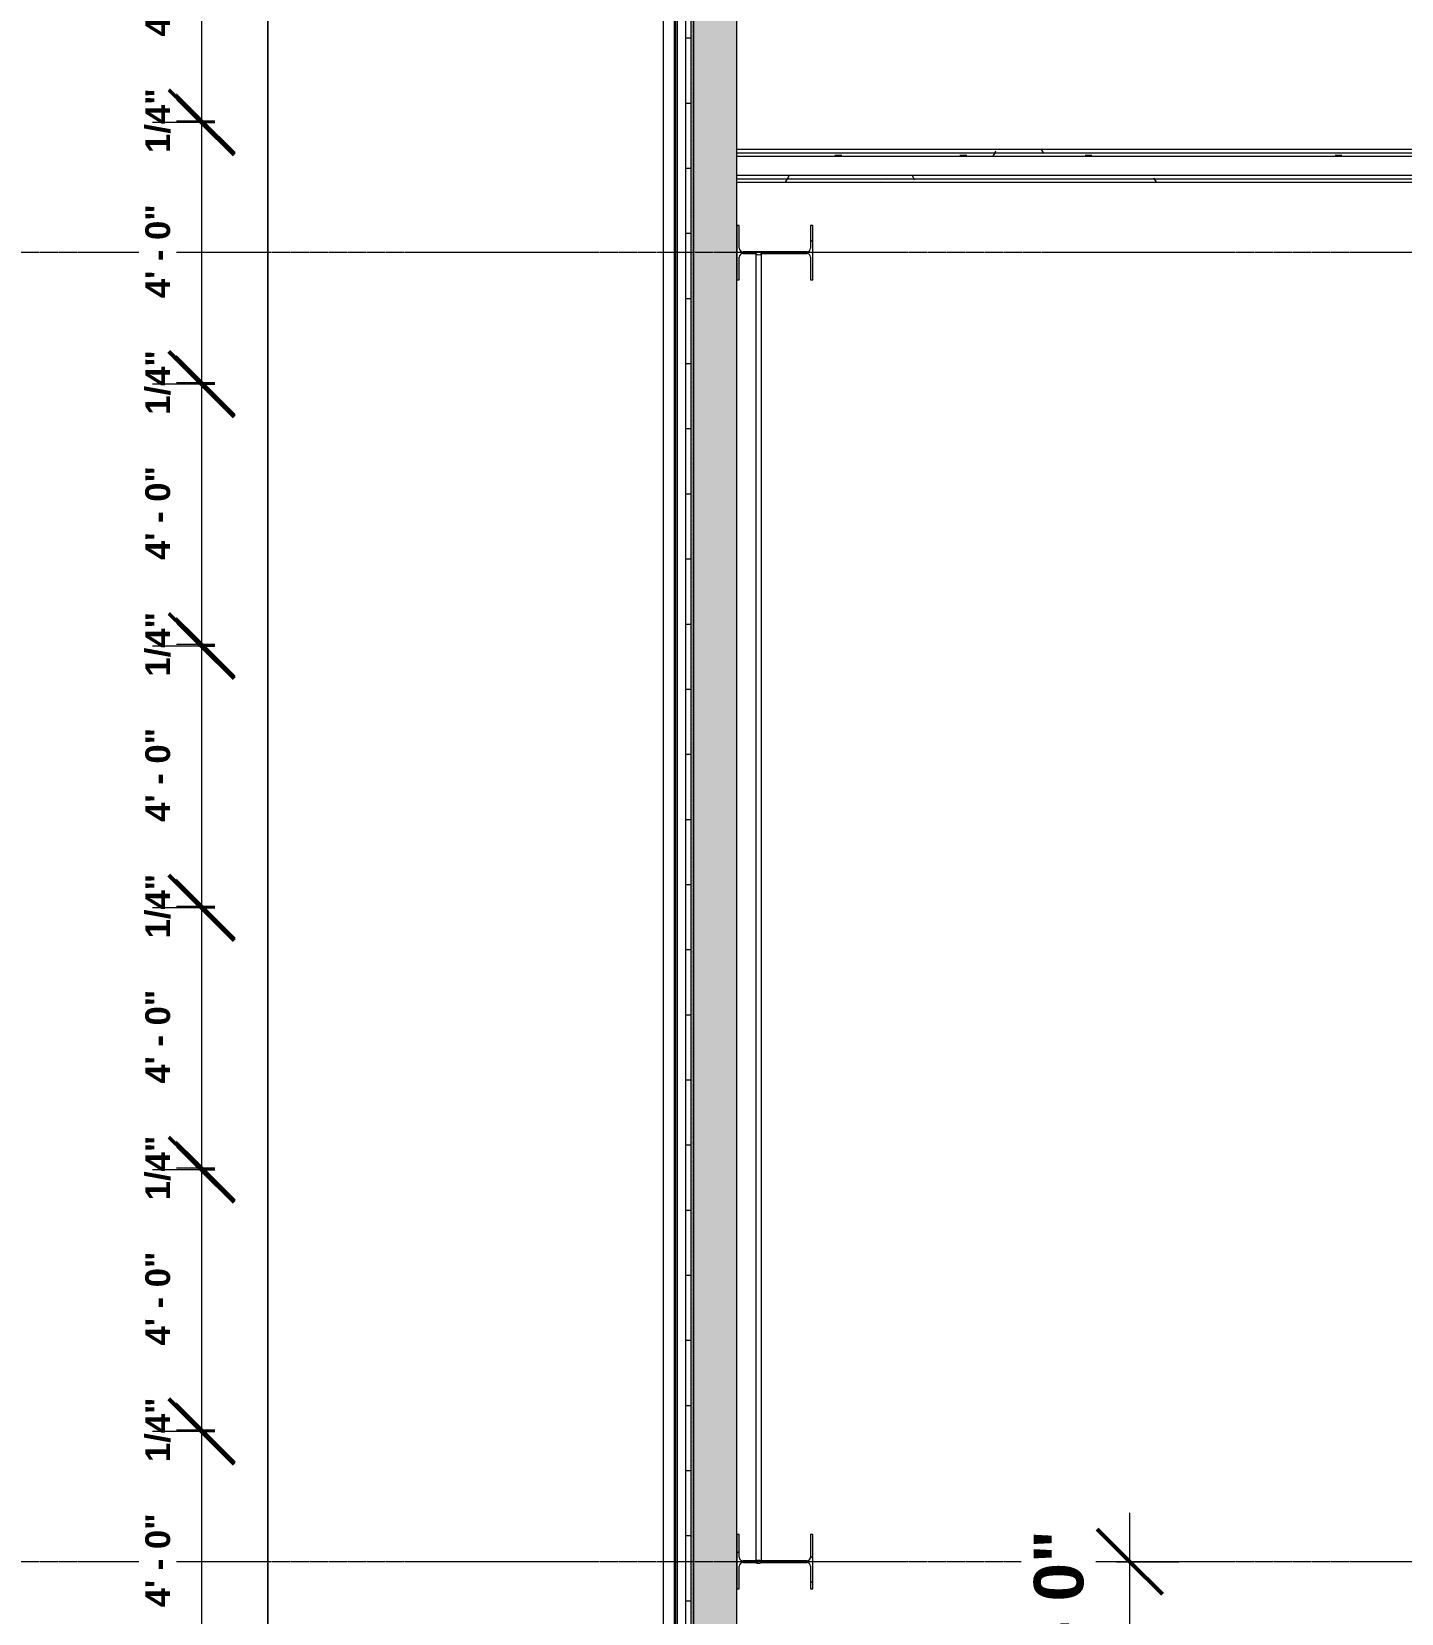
# Model space of a CAD drawing. Header units: inches. Extents: x 21592 to 24810, y -23179 to -20467.
# Drawn here: x 21939.7 to 22192.1, y -22118.3 to -21826.8 of the extents above; entities that cross this region are included whole.
import ezdxf

# ---------------------------------------------------------------- set-up
doc = ezdxf.new("R2010")
doc.units = ezdxf.units.IN
doc.header["$MEASUREMENT"] = 0
doc.linetypes.add('Grid Line 1_2_', pattern=[0.875, 0.5, -0.125, 0.125, -0.125])
for name, color, linetype, lineweight in [('A-ANNO-DIMS', 211, 'Continuous', 9), ('A-ANNO-DIMS-96', 211, 'Continuous', 9), ('A-SITE-SWLK', 140, 'Continuous', 140), ('A-WALL', 113, 'Continuous', 20), ('A-WALL-PATT', 111, 'Continuous', 50), ('C-TOPO', 7, 'Continuous', 20), ('I-WALL', 2, 'Continuous', 20), ('L-SITE-WALL', 31, 'Continuous', 20), ('S-BEAM', 12, 'Continuous', 20), ('S-COLS', 52, 'Continuous', 20), ('S-GRID', 1, 'Continuous', 9)]:
    doc.layers.add(name, color=color, linetype=linetype, lineweight=lineweight)
doc.styles.add('Arial_B', font='arialbd.ttf', dxfattribs={"height": 9.132806})
doc.styles.add('Arial_B_1', font='arialbd.ttf', dxfattribs={"height": 4.566403})
doc.dimstyles.new('OD_Dimension_1', dxfattribs={"dimscale": 12, "dimtxt": 9, "dimasz": 1, "dimexe": 0.75, "dimexo": 0.5, "dimgap": 0.5, "dimtad": 1, "dimdec": 4, "dimrnd": 0.0625, "dimzin": 3, "dimdsep": 46, "dimlunit": 4, "dimtxsty": 'Arial_B', "dimblk1": 'OBLIQUE', "dimblk2": 'OBLIQUE', "dimsah": 1, "dimcen": 0.09, "dimdle": 0.75, "dimazin": 0, "dimtfac": 1, "dimtdec": 4, "dimtix": 1, "dimtmove": 0, "dimatfit": 3, "dimfxl": 1, "dimtvp": 1, "dimtfill": 1, "dimfrac": 2, "dimtolj": 1, "dimtzin": 0, "dimlwd": 13, "dimlwe": 13, "dimarcsym": 2})
doc.dimstyles.new('OD_Dimension_2_4', dxfattribs={"dimscale": 12, "dimtxt": 4.5, "dimasz": 1, "dimexe": 0.75, "dimexo": 0.5, "dimgap": 0.375, "dimtad": 1, "dimdec": 4, "dimrnd": 0.0625, "dimzin": 3, "dimdsep": 46, "dimlunit": 4, "dimtxsty": 'Arial_B_1', "dimblk1": 'OBLIQUE', "dimblk2": 'OBLIQUE', "dimsah": 1, "dimcen": 0.09, "dimdle": 0.75, "dimazin": 0, "dimtfac": 1, "dimtdec": 4, "dimtix": 1, "dimtmove": 0, "dimatfit": 3, "dimfxl": 1, "dimtvp": 1, "dimtfill": 1, "dimfrac": 2, "dimtolj": 1, "dimtzin": 0, "dimlwd": 13, "dimlwe": 13, "dimarcsym": 2})
pattern_1 = [(45, (0, 0), (-9.503515, 9.503515), []), (45, (0, 14.4), (-9.503515, 9.503515), [])]
pattern_2 = [(0, (0, 0), (30.72, 7.68), [1.267, -21.773, 1.267, -21.773, -122.88]), (0, (0, 0), (30.72, 7.68), [-46.08, 1.267, -44.813, 1.267, -21.773, -53.76]), (0, (0, 0), (30.72, 7.68), [-115.2, 1.267, -14.093, 1.267, -37.133]), (120, (11.52, 3.84), (-22.0110751, 22.7643004), [1.267, -21.773, 1.267, -21.773, -122.88]), (120, (11.52, 3.84), (-22.0110751, 22.7643004), [-46.08, 1.267, -44.813, 1.267, -21.773, -53.76]), (120, (11.52, 3.84), (-22.0110751, 22.7643004), [-115.2, 1.267, -14.093, 1.267, -37.133]), (240, (15.36, 19.2), (-8.7089249, -30.4443004), [1.267, -21.773, 1.267, -21.773, -122.88]), (240, (15.36, 19.2), (-8.7089249, -30.4443004), [-46.08, 1.267, -44.813, 1.267, -21.773, -53.76]), (240, (15.36, 19.2), (-8.7089249, -30.4443004), [-115.2, 1.267, -14.093, 1.267, -37.133])]

# ---------------------------------------------------------------- blocks, each defined once
blk = doc.blocks.new('Struct_Xcel_Sports Complex_rvt-1-Enlarged First Floor Plan _West_')
at = {"layer": 'L-SITE-WALL', "color": 43, "lineweight": 13}
blk.add_line((22058.14, -22133.05), (22058.14, -21722.68), dxfattribs=at)
blk = doc.blocks.new('Round Bar - 1_-1267021-Enlarged First Floor Plan _West_')
at = {"layer": 'S-BEAM', "color": 43, "lineweight": 13}
for p, q in [((22073.14, -21867.69), (22073.14, -21988.94)), ((22074.14, -21988.94), (22074.14, -21867.69))]:
    blk.add_line(p, q, dxfattribs=at)
for centre, start_param, end_param in [((22073.64, -21867.69), 0, 3.141593), ((22073.64, -21867.69), 3.141593, 6.283185), ((22073.64, -22108.84), 3.616844, 5.733719)]:
    blk.add_ellipse(centre, major_axis=(0.5, 0), ratio=0.507473, start_param=start_param, end_param=end_param, dxfattribs=at)
blk = doc.blocks.new('Round Bar - 1_-1267063-Enlarged First Floor Plan _West_')
at = {"layer": 'S-BEAM', "color": 43, "lineweight": 13}
for p, q in [((22073.14, -21987.55), (22073.14, -22108.8)), ((22074.14, -22108.8), (22074.14, -21987.55))]:
    blk.add_line(p, q, dxfattribs=at)
for centre, start_param, end_param in [((22073.64, -21867.65), 1.451587, 1.690005), ((22073.64, -22108.8), 0, 3.141593), ((22073.64, -22108.8), 3.141593, 6.283185)]:
    blk.add_ellipse(centre, major_axis=(0.5, 0), ratio=0.507473, start_param=start_param, end_param=end_param, dxfattribs=at)
blk = doc.blocks.new('DIMBLOCK59-Enlarged First Floor Plan _West_')
at = {"layer": 'A-ANNO-DIMS-96', "lineweight": 13}
for p, q in [((22142.05, -22141.8), (22142.05, -22099.8)), ((22139.56, -22108.8), (22151.05, -22108.8)), ((22142.05, -22108.8), (22139.56, -22108.8)), ((22075.64, -22132.8), (22151.05, -22132.8)), ((22142.05, -22132.8), (22075.64, -22132.8))]:
    blk.add_line(p, q, dxfattribs=at)
at = {"layer": 'A-ANNO-DIMS-96', "lineweight": 50}
for p, q in [((22142.05, -22108.8), (22136.05, -22102.8)), ((22142.05, -22108.8), (22148.05, -22114.8)), ((22142.05, -22132.8), (22136.05, -22126.8)), ((22142.05, -22132.8), (22148.05, -22138.8))]:
    blk.add_line(p, q, dxfattribs=at)
at = {"layer": 'A-ANNO-DIMS-96', "color": 0, "lineweight": 13, "insert": (22124.35, -22137.59), "char_height": 9.133, "width": 40.2857, "attachment_point": 1, "rotation": 90, "line_spacing_factor": 0.938532, "style": 'Arial_B', "bg_fill": 3, "box_fill_scale": 1.25, "bg_fill_color": 0, "bg_fill_transparency": 0}
blk.add_mtext('2\' - 0"', dxfattribs=at)
blk = doc.blocks.new('_Oblique')
at = {"color": 0, "linetype": 'ByBlock', "lineweight": -2}
blk.add_line((-0.5, -0.5), (0.5, 0.5), dxfattribs=at)
blk = doc.blocks.new('DIMBLOCK163-Enlarged First Floor Plan _West_')
at = {"layer": 'A-ANNO-DIMS-96', "lineweight": 50}
for p, q in [((21970.98, -21795.3), (21964.98, -21789.3)), ((21970.98, -21795.3), (21976.98, -21801.3)), ((21970.98, -21843.3), (21964.98, -21837.3)), ((21970.98, -21843.3), (21976.98, -21849.3))]:
    blk.add_line(p, q, dxfattribs=at)
at = {"layer": 'A-ANNO-DIMS-96', "lineweight": 13}
for p, q in [((21973.46, -21795.3), (21961.98, -21795.3)), ((21970.98, -21795.3), (21970.98, -21843.3)), ((21970.98, -21795.3), (21973.46, -21795.3)), ((21973.46, -21843.3), (21961.98, -21843.3)), ((21970.98, -21843.3), (21973.46, -21843.3))]:
    blk.add_line(p, q, dxfattribs=at)
at = {"layer": 'A-ANNO-DIMS-96', "color": 0, "lineweight": 13, "insert": (21960.63, -21827.7), "char_height": 4.566, "width": 20.1429, "attachment_point": 1, "rotation": 90, "line_spacing_factor": 0.938532, "style": 'Arial_B_1', "bg_fill": 3, "box_fill_scale": 1.25, "bg_fill_color": 0, "bg_fill_transparency": 0}
blk.add_mtext('4\' - 0"', dxfattribs=at)
blk = doc.blocks.new('DIMBLOCK164-Enlarged First Floor Plan _West_')
at = {"layer": 'A-ANNO-DIMS-96', "lineweight": 50}
for p, q in [((21970.98, -21843.3), (21964.98, -21837.3)), ((21970.98, -21843.55), (21964.98, -21837.55)), ((21970.98, -21843.3), (21976.98, -21849.3)), ((21970.98, -21843.55), (21976.98, -21849.55))]:
    blk.add_line(p, q, dxfattribs=at)
at = {"layer": 'A-ANNO-DIMS-96', "lineweight": 13}
for p, q in [((21973.46, -21843.3), (21961.98, -21843.3)), ((21973.46, -21843.55), (21961.98, -21843.55)), ((21970.98, -21843.3), (21970.98, -21843.55)), ((21970.98, -21843.3), (21973.46, -21843.3)), ((21970.98, -21843.55), (21973.46, -21843.55))]:
    blk.add_line(p, q, dxfattribs=at)
at = {"layer": 'A-ANNO-DIMS-96', "color": 0, "lineweight": 13, "insert": (21960.63, -21849.18), "char_height": 4.566, "width": 13.8, "attachment_point": 1, "rotation": 90, "line_spacing_factor": 0.938532, "style": 'Arial_B_1', "bg_fill": 3, "box_fill_scale": 1.25, "bg_fill_color": 0, "bg_fill_transparency": 0}
blk.add_mtext('1/4"', dxfattribs=at)
blk = doc.blocks.new('DIMBLOCK165-Enlarged First Floor Plan _West_')
at = {"layer": 'A-ANNO-DIMS-96', "lineweight": 50}
for p, q in [((21970.98, -21843.55), (21964.98, -21837.55)), ((21970.98, -21843.55), (21976.98, -21849.55)), ((21970.98, -21891.55), (21964.98, -21885.55)), ((21970.98, -21891.55), (21976.98, -21897.55))]:
    blk.add_line(p, q, dxfattribs=at)
at = {"layer": 'A-ANNO-DIMS-96', "lineweight": 13}
for p, q in [((21973.46, -21843.55), (21961.98, -21843.55)), ((21970.98, -21843.55), (21970.98, -21891.55)), ((21970.98, -21843.55), (21973.46, -21843.55)), ((21973.46, -21891.55), (21961.98, -21891.55)), ((21970.98, -21891.55), (21973.46, -21891.55))]:
    blk.add_line(p, q, dxfattribs=at)
at = {"layer": 'A-ANNO-DIMS-96', "color": 0, "lineweight": 13, "insert": (21960.63, -21875.95), "char_height": 4.566, "width": 20.1429, "attachment_point": 1, "rotation": 90, "line_spacing_factor": 0.938532, "style": 'Arial_B_1', "bg_fill": 3, "box_fill_scale": 1.25, "bg_fill_color": 0, "bg_fill_transparency": 0}
blk.add_mtext('4\' - 0"', dxfattribs=at)
blk = doc.blocks.new('DIMBLOCK166-Enlarged First Floor Plan _West_')
at = {"layer": 'A-ANNO-DIMS-96', "lineweight": 50}
for p, q in [((21970.98, -21891.55), (21964.98, -21885.55)), ((21970.98, -21891.8), (21964.98, -21885.8)), ((21970.98, -21891.55), (21976.98, -21897.55)), ((21970.98, -21891.8), (21976.98, -21897.8))]:
    blk.add_line(p, q, dxfattribs=at)
at = {"layer": 'A-ANNO-DIMS-96', "lineweight": 13}
for p, q in [((21973.46, -21891.55), (21961.98, -21891.55)), ((21973.46, -21891.8), (21961.98, -21891.8)), ((21970.98, -21891.55), (21970.98, -21891.8)), ((21970.98, -21891.55), (21973.46, -21891.55)), ((21970.98, -21891.8), (21973.46, -21891.8))]:
    blk.add_line(p, q, dxfattribs=at)
at = {"layer": 'A-ANNO-DIMS-96', "color": 0, "lineweight": 13, "insert": (21960.63, -21897.43), "char_height": 4.566, "width": 13.8, "attachment_point": 1, "rotation": 90, "line_spacing_factor": 0.938532, "style": 'Arial_B_1', "bg_fill": 3, "box_fill_scale": 1.25, "bg_fill_color": 0, "bg_fill_transparency": 0}
blk.add_mtext('1/4"', dxfattribs=at)
blk = doc.blocks.new('DIMBLOCK167-Enlarged First Floor Plan _West_')
at = {"layer": 'A-ANNO-DIMS-96', "lineweight": 50}
for p, q in [((21970.98, -21891.8), (21964.98, -21885.8)), ((21970.98, -21891.8), (21976.98, -21897.8)), ((21970.98, -21939.8), (21964.98, -21933.8)), ((21970.98, -21939.8), (21976.98, -21945.8))]:
    blk.add_line(p, q, dxfattribs=at)
at = {"layer": 'A-ANNO-DIMS-96', "lineweight": 13}
for p, q in [((21973.46, -21891.8), (21961.98, -21891.8)), ((21970.98, -21891.8), (21970.98, -21939.8)), ((21970.98, -21891.8), (21973.46, -21891.8)), ((21973.46, -21939.8), (21961.98, -21939.8)), ((21970.98, -21939.8), (21973.46, -21939.8))]:
    blk.add_line(p, q, dxfattribs=at)
at = {"layer": 'A-ANNO-DIMS-96', "color": 0, "lineweight": 13, "insert": (21960.63, -21924.2), "char_height": 4.566, "width": 20.1429, "attachment_point": 1, "rotation": 90, "line_spacing_factor": 0.938532, "style": 'Arial_B_1', "bg_fill": 3, "box_fill_scale": 1.25, "bg_fill_color": 0, "bg_fill_transparency": 0}
blk.add_mtext('4\' - 0"', dxfattribs=at)
blk = doc.blocks.new('DIMBLOCK168-Enlarged First Floor Plan _West_')
at = {"layer": 'A-ANNO-DIMS-96', "lineweight": 50}
for p, q in [((21970.98, -21939.8), (21964.98, -21933.8)), ((21970.98, -21940.05), (21964.98, -21934.05)), ((21970.98, -21939.8), (21976.98, -21945.8)), ((21970.98, -21940.05), (21976.98, -21946.05))]:
    blk.add_line(p, q, dxfattribs=at)
at = {"layer": 'A-ANNO-DIMS-96', "lineweight": 13}
for p, q in [((21973.46, -21939.8), (21961.98, -21939.8)), ((21973.46, -21940.05), (21961.98, -21940.05)), ((21970.98, -21939.8), (21970.98, -21940.05)), ((21970.98, -21939.8), (21973.46, -21939.8)), ((21970.98, -21940.05), (21973.46, -21940.05))]:
    blk.add_line(p, q, dxfattribs=at)
at = {"layer": 'A-ANNO-DIMS-96', "color": 0, "lineweight": 13, "insert": (21960.63, -21945.68), "char_height": 4.566, "width": 13.8, "attachment_point": 1, "rotation": 90, "line_spacing_factor": 0.938532, "style": 'Arial_B_1', "bg_fill": 3, "box_fill_scale": 1.25, "bg_fill_color": 0, "bg_fill_transparency": 0}
blk.add_mtext('1/4"', dxfattribs=at)
blk = doc.blocks.new('DIMBLOCK169-Enlarged First Floor Plan _West_')
at = {"layer": 'A-ANNO-DIMS-96', "lineweight": 50}
for p, q in [((21970.98, -21940.05), (21964.98, -21934.05)), ((21970.98, -21940.05), (21976.98, -21946.05)), ((21970.98, -21988.05), (21964.98, -21982.05)), ((21970.98, -21988.05), (21976.98, -21994.05))]:
    blk.add_line(p, q, dxfattribs=at)
at = {"layer": 'A-ANNO-DIMS-96', "lineweight": 13}
for p, q in [((21973.46, -21940.05), (21961.98, -21940.05)), ((21970.98, -21940.05), (21970.98, -21988.05)), ((21970.98, -21940.05), (21973.46, -21940.05)), ((21973.46, -21988.05), (21961.98, -21988.05)), ((21970.98, -21988.05), (21973.46, -21988.05))]:
    blk.add_line(p, q, dxfattribs=at)
at = {"layer": 'A-ANNO-DIMS-96', "color": 0, "lineweight": 13, "insert": (21960.63, -21972.45), "char_height": 4.566, "width": 20.1429, "attachment_point": 1, "rotation": 90, "line_spacing_factor": 0.938532, "style": 'Arial_B_1', "bg_fill": 3, "box_fill_scale": 1.25, "bg_fill_color": 0, "bg_fill_transparency": 0}
blk.add_mtext('4\' - 0"', dxfattribs=at)
blk = doc.blocks.new('DIMBLOCK170-Enlarged First Floor Plan _West_')
at = {"layer": 'A-ANNO-DIMS-96', "lineweight": 50}
for p, q in [((21970.98, -21988.05), (21964.98, -21982.05)), ((21970.98, -21988.3), (21964.98, -21982.3)), ((21970.98, -21988.05), (21976.98, -21994.05)), ((21970.98, -21988.3), (21976.98, -21994.3))]:
    blk.add_line(p, q, dxfattribs=at)
at = {"layer": 'A-ANNO-DIMS-96', "lineweight": 13}
for p, q in [((21973.46, -21988.05), (21961.98, -21988.05)), ((21973.46, -21988.3), (21961.98, -21988.3)), ((21970.98, -21988.05), (21970.98, -21988.3)), ((21970.98, -21988.05), (21973.46, -21988.05)), ((21970.98, -21988.3), (21973.46, -21988.3))]:
    blk.add_line(p, q, dxfattribs=at)
at = {"layer": 'A-ANNO-DIMS-96', "color": 0, "lineweight": 13, "insert": (21960.63, -21993.93), "char_height": 4.566, "width": 13.8, "attachment_point": 1, "rotation": 90, "line_spacing_factor": 0.938532, "style": 'Arial_B_1', "bg_fill": 3, "box_fill_scale": 1.25, "bg_fill_color": 0, "bg_fill_transparency": 0}
blk.add_mtext('1/4"', dxfattribs=at)
blk = doc.blocks.new('DIMBLOCK171-Enlarged First Floor Plan _West_')
at = {"layer": 'A-ANNO-DIMS-96', "lineweight": 50}
for p, q in [((21970.98, -21988.3), (21964.98, -21982.3)), ((21970.98, -21988.3), (21976.98, -21994.3)), ((21970.98, -22036.3), (21964.98, -22030.3)), ((21970.98, -22036.3), (21976.98, -22042.3))]:
    blk.add_line(p, q, dxfattribs=at)
at = {"layer": 'A-ANNO-DIMS-96', "lineweight": 13}
for p, q in [((21973.46, -21988.3), (21961.98, -21988.3)), ((21970.98, -21988.3), (21970.98, -22036.3)), ((21970.98, -21988.3), (21973.46, -21988.3)), ((21973.46, -22036.3), (21961.98, -22036.3)), ((21970.98, -22036.3), (21973.46, -22036.3))]:
    blk.add_line(p, q, dxfattribs=at)
at = {"layer": 'A-ANNO-DIMS-96', "color": 0, "lineweight": 13, "insert": (21960.63, -22020.7), "char_height": 4.566, "width": 20.1429, "attachment_point": 1, "rotation": 90, "line_spacing_factor": 0.938532, "style": 'Arial_B_1', "bg_fill": 3, "box_fill_scale": 1.25, "bg_fill_color": 0, "bg_fill_transparency": 0}
blk.add_mtext('4\' - 0"', dxfattribs=at)
blk = doc.blocks.new('DIMBLOCK172-Enlarged First Floor Plan _West_')
at = {"layer": 'A-ANNO-DIMS-96', "lineweight": 50}
for p, q in [((21970.98, -22036.3), (21964.98, -22030.3)), ((21970.98, -22036.55), (21964.98, -22030.55)), ((21970.98, -22036.3), (21976.98, -22042.3)), ((21970.98, -22036.55), (21976.98, -22042.55))]:
    blk.add_line(p, q, dxfattribs=at)
at = {"layer": 'A-ANNO-DIMS-96', "lineweight": 13}
for p, q in [((21973.46, -22036.3), (21961.98, -22036.3)), ((21970.98, -22036.3), (21970.98, -22036.55)), ((21970.98, -22036.3), (21973.46, -22036.3)), ((21973.46, -22036.55), (21961.98, -22036.55)), ((21970.98, -22036.55), (21973.46, -22036.55))]:
    blk.add_line(p, q, dxfattribs=at)
at = {"layer": 'A-ANNO-DIMS-96', "color": 0, "lineweight": 13, "insert": (21960.63, -22042.18), "char_height": 4.566, "width": 13.8, "attachment_point": 1, "rotation": 90, "line_spacing_factor": 0.938532, "style": 'Arial_B_1', "bg_fill": 3, "box_fill_scale": 1.25, "bg_fill_color": 0, "bg_fill_transparency": 0}
blk.add_mtext('1/4"', dxfattribs=at)
blk = doc.blocks.new('DIMBLOCK173-Enlarged First Floor Plan _West_')
at = {"layer": 'A-ANNO-DIMS-96', "lineweight": 50}
for p, q in [((21970.98, -22036.55), (21964.98, -22030.55)), ((21970.98, -22036.55), (21976.98, -22042.55)), ((21970.98, -22084.55), (21964.98, -22078.55)), ((21970.98, -22084.55), (21976.98, -22090.55))]:
    blk.add_line(p, q, dxfattribs=at)
at = {"layer": 'A-ANNO-DIMS-96', "lineweight": 13}
for p, q in [((21973.46, -22036.55), (21961.98, -22036.55)), ((21970.98, -22036.55), (21970.98, -22084.55)), ((21970.98, -22036.55), (21973.46, -22036.55)), ((21973.46, -22084.55), (21961.98, -22084.55)), ((21970.98, -22084.55), (21973.46, -22084.55))]:
    blk.add_line(p, q, dxfattribs=at)
at = {"layer": 'A-ANNO-DIMS-96', "color": 0, "lineweight": 13, "insert": (21960.63, -22068.95), "char_height": 4.566, "width": 20.1429, "attachment_point": 1, "rotation": 90, "line_spacing_factor": 0.938532, "style": 'Arial_B_1', "bg_fill": 3, "box_fill_scale": 1.25, "bg_fill_color": 0, "bg_fill_transparency": 0}
blk.add_mtext('4\' - 0"', dxfattribs=at)
blk = doc.blocks.new('DIMBLOCK174-Enlarged First Floor Plan _West_')
at = {"layer": 'A-ANNO-DIMS-96', "lineweight": 50}
for p, q in [((21970.98, -22084.55), (21964.98, -22078.55)), ((21970.98, -22084.8), (21964.98, -22078.8)), ((21970.98, -22084.55), (21976.98, -22090.55)), ((21970.98, -22084.8), (21976.98, -22090.8))]:
    blk.add_line(p, q, dxfattribs=at)
at = {"layer": 'A-ANNO-DIMS-96', "lineweight": 13}
for p, q in [((21973.46, -22084.55), (21961.98, -22084.55)), ((21973.46, -22084.8), (21961.98, -22084.8)), ((21970.98, -22084.55), (21970.98, -22084.8)), ((21970.98, -22084.55), (21973.46, -22084.55)), ((21970.98, -22084.8), (21973.46, -22084.8))]:
    blk.add_line(p, q, dxfattribs=at)
at = {"layer": 'A-ANNO-DIMS-96', "color": 0, "lineweight": 13, "insert": (21960.63, -22090.43), "char_height": 4.566, "width": 13.8, "attachment_point": 1, "rotation": 90, "line_spacing_factor": 0.938532, "style": 'Arial_B_1', "bg_fill": 3, "box_fill_scale": 1.25, "bg_fill_color": 0, "bg_fill_transparency": 0}
blk.add_mtext('1/4"', dxfattribs=at)
blk = doc.blocks.new('DIMBLOCK175-Enlarged First Floor Plan _West_')
at = {"layer": 'A-ANNO-DIMS-96', "lineweight": 50}
for p, q in [((21970.98, -22084.8), (21964.98, -22078.8)), ((21970.98, -22084.8), (21976.98, -22090.8)), ((21970.98, -22132.8), (21964.98, -22126.8)), ((21970.98, -22132.8), (21976.98, -22138.8))]:
    blk.add_line(p, q, dxfattribs=at)
at = {"layer": 'A-ANNO-DIMS-96', "lineweight": 13}
for p, q in [((21973.46, -22084.8), (21961.98, -22084.8)), ((21970.98, -22084.8), (21970.98, -22132.8)), ((21970.98, -22084.8), (21973.46, -22084.8)), ((21973.46, -22132.8), (21961.98, -22132.8)), ((21970.98, -22132.8), (21973.46, -22132.8))]:
    blk.add_line(p, q, dxfattribs=at)
at = {"layer": 'A-ANNO-DIMS-96', "color": 0, "lineweight": 13, "insert": (21960.63, -22117.2), "char_height": 4.566, "width": 20.1429, "attachment_point": 1, "rotation": 90, "line_spacing_factor": 0.938532, "style": 'Arial_B_1', "bg_fill": 3, "box_fill_scale": 1.25, "bg_fill_color": 0, "bg_fill_transparency": 0}
blk.add_mtext('4\' - 0"', dxfattribs=at)

msp = doc.modelspace()

# ---------------------------------------------------------------- hatches: boundary and pattern name
at = {"layer": 'A-WALL-PATT', "lineweight": 9}
h = msp.add_hatch(dxfattribs=at)
h.set_pattern_fill('FP_10', color=8, style=0, pattern_type=2)
h.set_pattern_definition([(0, (0, 0), (0, 12), []), (90, (0, 0), (-12, 7e-16), [])])
h.paths.add_polyline_path([(22061.14023, -22132.80281), (22061.14023, -21722.92781), (22060.14023, -21722.92781), (22060.14023, -22132.80281)], flags=0)
h = msp.add_hatch(dxfattribs=at)
h.set_pattern_fill('FP_9', color=8, style=0, pattern_type=2)
h.set_pattern_definition([(0, (0, 0), (15.36, 3.84), [1.267, -10.253, 1.267, -10.253, -61.44]), (0, (0, 0), (15.36, 3.84), [-23.04, 1.267, -21.773, 1.267, -10.253, -26.88]), (0, (0, 0), (15.36, 3.84), [-57.6, 1.267, -6.413, 1.267, -17.933]), (120, (5.76, 1.92), (-11.00553755, 11.3821502), [1.267, -10.253, 1.267, -10.253, -61.44]), (120, (5.76, 1.92), (-11.00553755, 11.3821502), [-23.04, 1.267, -21.773, 1.267, -10.253, -26.88]), (120, (5.76, 1.92), (-11.00553755, 11.3821502), [-57.6, 1.267, -6.413, 1.267, -17.933]), (240, (7.68, 9.6), (-4.35446245, -15.2221502), [1.267, -10.253, 1.267, -10.253, -61.44]), (240, (7.68, 9.6), (-4.35446245, -15.2221502), [-23.04, 1.267, -21.773, 1.267, -10.253, -26.88]), (240, (7.68, 9.6), (-4.35446245, -15.2221502), [-57.6, 1.267, -6.413, 1.267, -17.933])])
h.paths.add_polyline_path([(22061.14023, -22132.80281), (22061.64023, -22132.80281), (22061.64023, -21722.92781), (22061.14023, -21722.92781), (22061.14023, -22123.73567)], flags=0)
h = msp.add_hatch(dxfattribs=at)
h.set_pattern_fill('FP_7', color=8, style=0, pattern_type=2)
h.set_pattern_definition([(161.57, (0.48, 0.48), (-3.839953776, -1.544e-05), [0, -27.322, 3.034, 0]), (18.43, (-0.48, 0.48), (-3.839953776, 1.544e-05), [0, -27.322, 3.034, 0]), (108.43, (0.48, 0.48), (1.919622, -9.60052459), [9.106, -21.25]), (71.57, (-0.48, 0.48), (1.919622, 9.60052459), [9.106, -21.25])])
h.paths.add_polyline_path([(22069.64023, -22132.80281), (22069.64023, -21722.92781), (22061.64023, -21722.92781), (22061.64023, -22132.80281)], flags=0)
h = msp.add_hatch(dxfattribs=at)
h.set_pattern_fill('FP_11', color=8, style=0, pattern_type=2)
h.set_pattern_definition(pattern_2)
h.paths.add_polyline_path([(22780.63923, -21849.17781), (22780.63923, -21848.55281), (22069.64023, -21848.55281), (22069.64023, -21849.17781), (22755.74854, -21849.17781)], flags=0)
h = msp.add_hatch(dxfattribs=at)
h.set_pattern_fill('FP_11', color=8, style=0, pattern_type=2)
h.set_pattern_definition(pattern_2)
h.paths.add_polyline_path([(22780.63923, -21849.80281), (22780.63923, -21849.17781), (22069.64023, -21849.17781), (22069.64023, -21849.80281), (22755.74854, -21849.80281)], flags=0)
h = msp.add_hatch(dxfattribs=at)
h.set_pattern_fill('FP_11', color=8, style=0, pattern_type=2)
h.set_pattern_definition(pattern_2)
h.paths.add_polyline_path([(22780.63923, -21853.92781), (22780.63923, -21853.30281), (22069.64023, -21853.30281), (22069.64023, -21853.92781), (22755.74854, -21853.92781)], flags=0)
h = msp.add_hatch(dxfattribs=at)
h.set_pattern_fill('FP_11', color=8, style=0, pattern_type=2)
h.set_pattern_definition(pattern_2)
h.paths.add_polyline_path([(22780.63923, -21854.55281), (22780.63923, -21853.92781), (22069.64023, -21853.92781), (22069.64023, -21854.55281), (22755.74854, -21854.55281)], flags=0)
at = {"layer": 'S-COLS', "lineweight": 9}
h = msp.add_hatch(dxfattribs=at)
h.set_pattern_fill('FP_6', color=8, style=0, pattern_type=2)
h.set_pattern_definition(pattern_1)
h.paths.add_polyline_path([(22070.07382, -21872.55281), (22070.07382, -21868.38875), (22070.27633, -21867.89985), (22070.76523, -21867.69734), (22073.16946, -21867.65769), (22073.28667, -21867.51408), (22073.64023, -21867.43977), (22073.99378, -21867.51408), (22074.14336, -21867.69734), (22082.51523, -21867.69734), (22083.00412, -21867.89985), (22083.20663, -21868.38875), (22083.20663, -21872.55281), (22083.64023, -21872.55281), (22083.64023, -21862.55281), (22083.20663, -21862.55281), (22083.20663, -21866.71687), (22083.00412, -21867.20577), (22082.51523, -21867.40828), (22070.76523, -21867.40828), (22070.27633, -21867.20577), (22070.07382, -21866.71687), (22070.07382, -21862.55281), (22069.64023, -21862.55281), (22069.64023, -21872.55281)], flags=0)
h = msp.add_hatch(dxfattribs=at)
h.set_pattern_fill('FP_6', color=8, style=0, pattern_type=2)
h.set_pattern_definition(pattern_1)
h.paths.add_polyline_path([(22070.07382, -22113.80281), (22070.07382, -22109.63875), (22070.27633, -22109.14985), (22070.76523, -22108.94734), (22073.26375, -22108.94734), (22073.14023, -22108.76019), (22073.14023, -22108.65828), (22070.76523, -22108.65828), (22070.27633, -22108.45577), (22070.07382, -22107.96687), (22070.07382, -22103.80281), (22069.64023, -22103.80281), (22069.64023, -22113.80281)], flags=0)
h.paths.add_polyline_path([(22083.20663, -22113.80281), (22083.64023, -22113.80281), (22083.64023, -22103.80281), (22083.20663, -22103.80281), (22083.20663, -22107.96687), (22083.00412, -22108.45577), (22082.51523, -22108.65828), (22074.14023, -22108.65828), (22074.11099, -22108.83182), (22074.067, -22108.94734), (22082.51523, -22108.94734), (22083.00412, -22109.14985), (22083.20663, -22109.63875)], flags=0)

# ---------------------------------------------------------------- linework, layer by layer
at = {"layer": 'A-SITE-SWLK', "color": 43, "lineweight": 13}
msp.add_line((21983.23523, -21722.92781), (21983.23523, -22133.05281), dxfattribs=at)
at = {"layer": 'A-WALL', "color": 7}
for p, q in [((22058.32773, -21722.92781), (22058.32773, -22132.80281)), ((22058.64023, -21722.92781), (22058.64023, -22132.80281)), ((22060.14023, -21722.92781), (22060.14023, -22132.80281)), ((22061.14023, -21722.92781), (22061.14023, -22132.80281)), ((22061.64023, -21722.92781), (22061.64023, -22132.80281)), ((22069.64023, -22132.80281), (22069.64023, -21722.92781)), ((22069.64023, -21849.17781), (22780.63923, -21849.17781)), ((22069.64023, -21849.80281), (22780.63923, -21849.80281)), ((22069.64023, -21853.30281), (22780.63923, -21853.30281)), ((22069.64023, -21853.92781), (22780.63923, -21853.92781))]:
    msp.add_line(p, q, dxfattribs=at)
at = {"layer": 'C-TOPO', "color": 43, "lineweight": 13}
for p, q in [((21983.23535, -21722.92822), (21983.23535, -22133.05225)), ((21983.23535, -22133.05225), (21983.23535, -21722.92822))]:
    msp.add_line(p, q, dxfattribs=at)
at = {"layer": 'I-WALL', "color": 7}
for p, q in [((22780.63923, -21848.55281), (22069.64023, -21848.55281)), ((22069.64023, -21854.55281), (22780.63923, -21854.55281))]:
    msp.add_line(p, q, dxfattribs=at)
at = {"layer": 'L-SITE-WALL', "color": 43, "lineweight": 13}
for p, q in [((22056.14023, -22800.80281), (22056.14023, -20889.55281)), ((22058.14023, -21722.67781), (22058.14023, -22133.05281))]:
    msp.add_line(p, q, dxfattribs=at)
at = {"layer": 'S-COLS', "color": 7}
for p, q in [((22070.07382, -21862.55281), (22069.64023, -21862.55281)), ((22069.64023, -21862.55281), (22069.64023, -21872.55281)), ((22070.07382, -21866.71687), (22070.07382, -21862.55281)), ((22083.64023, -21862.55281), (22083.20663, -21862.55281)), ((22083.20663, -21862.55281), (22083.20663, -21866.71687)), ((22083.64023, -21872.55281), (22083.64023, -21862.55281)), ((22070.07382, -21872.55281), (22070.07382, -21868.38875)), ((22082.51523, -21867.40828), (22070.76523, -21867.40828)), ((22070.76523, -21867.69734), (22073.14336, -21867.69734)), ((22074.13709, -21867.69734), (22082.51523, -21867.69734)), ((22083.20663, -21868.38875), (22083.20663, -21872.55281)), ((22069.64023, -21872.55281), (22070.07382, -21872.55281)), ((22083.20663, -21872.55281), (22083.64023, -21872.55281)), ((22070.07382, -22103.80281), (22069.64023, -22103.80281)), ((22069.64023, -22103.80281), (22069.64023, -22113.80281)), ((22070.07382, -22107.96687), (22070.07382, -22103.80281)), ((22083.64023, -22103.80281), (22083.20663, -22103.80281)), ((22083.20663, -22103.80281), (22083.20663, -22107.96687)), ((22083.64023, -22113.80281), (22083.64023, -22103.80281)), ((22073.14023, -22108.65828), (22070.76523, -22108.65828)), ((22070.76523, -22108.94734), (22073.26375, -22108.94734)), ((22074.0167, -22108.94734), (22082.51523, -22108.94734)), ((22082.51523, -22108.65828), (22074.14023, -22108.65828)), ((22070.07382, -22113.80281), (22070.07382, -22109.63875)), ((22083.20663, -22109.63875), (22083.20663, -22113.80281)), ((22069.64023, -22113.80281), (22070.07382, -22113.80281)), ((22083.20663, -22113.80281), (22083.64023, -22113.80281))]:
    msp.add_line(p, q, dxfattribs=at)
for centre, start, end in [((22070.76523, -21866.71687), 180, 270), ((22082.51523, -21866.71687), 270, 0), ((22070.76523, -21868.38875), 90, 180), ((22082.51523, -21868.38875), 0, 90), ((22070.76523, -22107.96687), 180, 270), ((22070.76523, -22109.63875), 90, 180), ((22082.51523, -22107.96687), 270, 0), ((22082.51523, -22109.63875), 0, 90)]:
    msp.add_arc(centre, 0.69141, start, end, dxfattribs=at)
at = {"layer": 'S-GRID', "linetype": 'Grid Line 1_2_'}
for p, q in [((22069.64023, -23049.14903), (22069.64023, -20633.37408)), ((22061.64023, -22969.76788), (22061.64023, -20681.37408)), ((24479.10753, -21867.55281), (21657.56096, -21867.55281)), ((24742.78907, -21867.55281), (21790.20666, -21867.55281)), ((24479.10753, -22108.80281), (21657.56096, -22108.80281)), ((24742.78907, -22108.80281), (21790.20666, -22108.80281))]:
    msp.add_line(p, q, dxfattribs=at)

# ---------------------------------------------------------------- block references
at = {"layer": 'S-BEAM', "color": 43, "lineweight": 13}
for name in ['Round Bar - 1_-1267063-Enlarged First Floor Plan _West_', 'Round Bar - 1_-1267021-Enlarged First Floor Plan _West_']:
    msp.add_blockref(name, (0, 0), dxfattribs=at)

# ---------------------------------------------------------------- dimensions: what is measured, and where the dimension line sits
at = {"layer": 'A-ANNO-DIMS', "lineweight": 13}
dim = msp.add_linear_dim(base=(21970.97768, -21843.30281), p1=(21979.46296, -21795.30281), p2=(21979.46296, -21843.30281), angle=90, dimstyle='OD_Dimension_2_4', override={"dimpost": '<>', "dimfxl": 48}, dxfattribs=at)
dim.commit()
dim.dimension.update_dxf_attribs({"geometry": 'DIMBLOCK163-Enlarged First Floor Plan _West_', "text_midpoint": (21964.14619, -21819.30281)})

# ---------------------------------------------------------------- next in the draw order: dimensions: what is measured, and where the dimension line sits
for base, p1, p2, dimstyle, override, picture, middle in [((21970.97768, -21843.55281), (21979.46296, -21843.30281), (21979.46296, -21843.55281), 'OD_Dimension_2_4', {"dimpost": '<>', "dimfxl": 0.25}, 'DIMBLOCK164-Enlarged First Floor Plan _West_', (21964.1166, -21843.42781)), ((22142.04936, -22108.80281), (22069.64023, -22132.80281), (22133.56407, -22108.80281), 'OD_Dimension_1', {"dimpost": '<>', "dimfxl": 68.280733}, 'DIMBLOCK59-Enlarged First Floor Plan _West_', (22131.38639, -22120.80281))]:
    dim = msp.add_linear_dim(base=base, p1=p1, p2=p2, angle=90, dimstyle=dimstyle, override=override, dxfattribs=at)
    dim.commit()
    dim.dimension.update_dxf_attribs({"geometry": picture, "text_midpoint": middle})

# ---------------------------------------------------------------- next in the draw order: block references
at = {"lineweight": 5}
msp.add_blockref('Struct_Xcel_Sports Complex_rvt-1-Enlarged First Floor Plan _West_', (0, 0), dxfattribs=at)

# ---------------------------------------------------------------- next in the draw order: dimensions: what is measured, and where the dimension line sits
at = {"layer": 'A-ANNO-DIMS', "lineweight": 13}
dim = msp.add_linear_dim(base=(21970.97768, -21891.55281), p1=(21979.46296, -21843.55281), p2=(21979.46296, -21891.55281), angle=90, dimstyle='OD_Dimension_2_4', override={"dimpost": '<>', "dimfxl": 48}, dxfattribs=at)
dim.commit()
dim.dimension.update_dxf_attribs({"geometry": 'DIMBLOCK165-Enlarged First Floor Plan _West_', "text_midpoint": (21964.14619, -21867.55281)})

# ---------------------------------------------------------------- next in the draw order: dimensions: what is measured, and where the dimension line sits
dim = msp.add_linear_dim(base=(21970.97768, -21891.80281), p1=(21979.46296, -21891.55281), p2=(21979.46296, -21891.80281), angle=90, dimstyle='OD_Dimension_2_4', override={"dimpost": '<>', "dimfxl": 0.25}, dxfattribs=at)
dim.commit()
dim.dimension.update_dxf_attribs({"geometry": 'DIMBLOCK166-Enlarged First Floor Plan _West_', "text_midpoint": (21964.1166, -21891.67781)})

# ---------------------------------------------------------------- next in the draw order: dimensions: what is measured, and where the dimension line sits
dim = msp.add_linear_dim(base=(21970.97768, -21939.80281), p1=(21979.46296, -21891.80281), p2=(21979.46296, -21939.80281), angle=90, dimstyle='OD_Dimension_2_4', override={"dimpost": '<>', "dimfxl": 48}, dxfattribs=at)
dim.commit()
dim.dimension.update_dxf_attribs({"geometry": 'DIMBLOCK167-Enlarged First Floor Plan _West_', "text_midpoint": (21964.14619, -21915.80281)})

# ---------------------------------------------------------------- next in the draw order: dimensions: what is measured, and where the dimension line sits
dim = msp.add_linear_dim(base=(21970.97768, -21940.05281), p1=(21979.46296, -21939.80281), p2=(21979.46296, -21940.05281), angle=90, dimstyle='OD_Dimension_2_4', override={"dimpost": '<>', "dimfxl": 0.25}, dxfattribs=at)
dim.commit()
dim.dimension.update_dxf_attribs({"geometry": 'DIMBLOCK168-Enlarged First Floor Plan _West_', "text_midpoint": (21964.1166, -21939.92781)})

# ---------------------------------------------------------------- next in the draw order: dimensions: what is measured, and where the dimension line sits
dim = msp.add_linear_dim(base=(21970.97768, -21988.05281), p1=(21979.46296, -21940.05281), p2=(21979.46296, -21988.05281), angle=90, dimstyle='OD_Dimension_2_4', override={"dimpost": '<>', "dimfxl": 48}, dxfattribs=at)
dim.commit()
dim.dimension.update_dxf_attribs({"geometry": 'DIMBLOCK169-Enlarged First Floor Plan _West_', "text_midpoint": (21964.14619, -21964.05281)})

# ---------------------------------------------------------------- next in the draw order: dimensions: what is measured, and where the dimension line sits
dim = msp.add_linear_dim(base=(21970.97768, -21988.30281), p1=(21979.46296, -21988.05281), p2=(21979.46296, -21988.30281), angle=90, dimstyle='OD_Dimension_2_4', override={"dimpost": '<>', "dimfxl": 0.25}, dxfattribs=at)
dim.commit()
dim.dimension.update_dxf_attribs({"geometry": 'DIMBLOCK170-Enlarged First Floor Plan _West_', "text_midpoint": (21964.1166, -21988.17781)})

# ---------------------------------------------------------------- next in the draw order: dimensions: what is measured, and where the dimension line sits
dim = msp.add_linear_dim(base=(21970.97768, -22036.30281), p1=(21979.46296, -21988.30281), p2=(21979.46296, -22036.30281), angle=90, dimstyle='OD_Dimension_2_4', override={"dimpost": '<>', "dimfxl": 48}, dxfattribs=at)
dim.commit()
dim.dimension.update_dxf_attribs({"geometry": 'DIMBLOCK171-Enlarged First Floor Plan _West_', "text_midpoint": (21964.14619, -22012.30281)})

# ---------------------------------------------------------------- next in the draw order: dimensions: what is measured, and where the dimension line sits
dim = msp.add_linear_dim(base=(21970.97768, -22036.55281), p1=(21979.46296, -22036.30281), p2=(21979.46296, -22036.55281), angle=90, dimstyle='OD_Dimension_2_4', override={"dimpost": '<>', "dimfxl": 0.25}, dxfattribs=at)
dim.commit()
dim.dimension.update_dxf_attribs({"geometry": 'DIMBLOCK172-Enlarged First Floor Plan _West_', "text_midpoint": (21964.1166, -22036.42781)})

# ---------------------------------------------------------------- next in the draw order: dimensions: what is measured, and where the dimension line sits
dim = msp.add_linear_dim(base=(21970.97768, -22084.55281), p1=(21979.46296, -22036.55281), p2=(21979.46296, -22084.55281), angle=90, dimstyle='OD_Dimension_2_4', override={"dimpost": '<>', "dimfxl": 48}, dxfattribs=at)
dim.commit()
dim.dimension.update_dxf_attribs({"geometry": 'DIMBLOCK173-Enlarged First Floor Plan _West_', "text_midpoint": (21964.14619, -22060.55281)})

# ---------------------------------------------------------------- next in the draw order: dimensions: what is measured, and where the dimension line sits
dim = msp.add_linear_dim(base=(21970.97768, -22084.80281), p1=(21979.46296, -22084.55281), p2=(21979.46296, -22084.80281), angle=90, dimstyle='OD_Dimension_2_4', override={"dimpost": '<>', "dimfxl": 0.25}, dxfattribs=at)
dim.commit()
dim.dimension.update_dxf_attribs({"geometry": 'DIMBLOCK174-Enlarged First Floor Plan _West_', "text_midpoint": (21964.1166, -22084.67781)})

# ---------------------------------------------------------------- next in the draw order: dimensions: what is measured, and where the dimension line sits
dim = msp.add_linear_dim(base=(21970.97768, -22132.80281), p1=(21979.46296, -22084.80281), p2=(21979.46296, -22132.80281), angle=90, dimstyle='OD_Dimension_2_4', override={"dimpost": '<>', "dimfxl": 48}, dxfattribs=at)
dim.commit()
dim.dimension.update_dxf_attribs({"geometry": 'DIMBLOCK175-Enlarged First Floor Plan _West_', "text_midpoint": (21964.14619, -22108.80281)})

doc.saveas('drawing.dxf')
